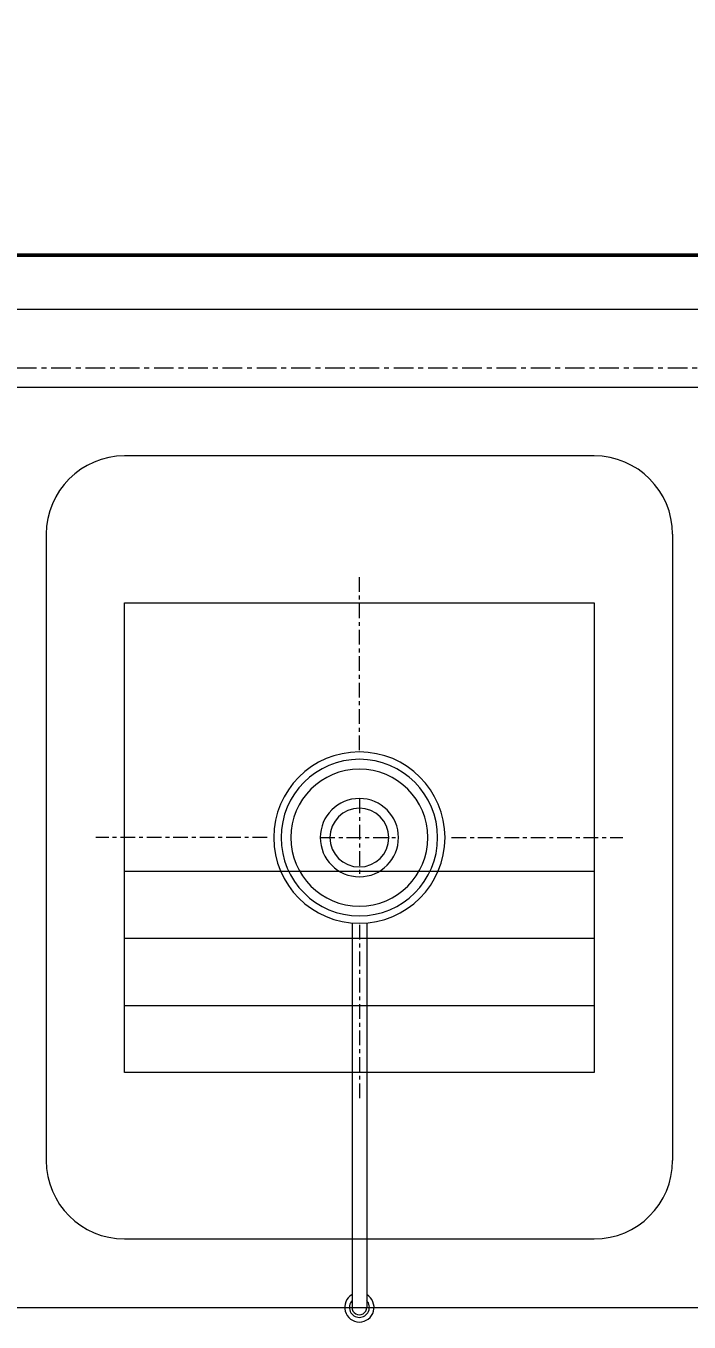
# Model space of a CAD drawing. Header units: inches. Extents: x -1548 to 1644, y -860 to 924.
# Drawn here: x -921.52 to -904.58, y 473.12 to 506.23 of the extents above; entities that cross this region are included whole.
import ezdxf

# ---------------------------------------------------------------- set-up
doc = ezdxf.new("R2010")
doc.units = ezdxf.units.IN
doc.header["$MEASUREMENT"] = 0
doc.linetypes.add('Center', pattern=[0.609375, 0.375, -0.078125, 0.078125, -0.078125])
doc.linetypes.add('Grid Line', pattern=[0.875, 0.5, -0.125, 0.125, -0.125])
for name, color, linetype, lineweight in [('A-ANNO-DIMS', 211, 'Continuous', 9), ('A-ANNO-DIMS-96', 211, 'Continuous', 9), ('A-FDSQ', 13, 'Continuous', 9), ('A-WALL', 113, 'Continuous', 13), ('P-SANR-FIXT', 6, 'Continuous', 9), ('S-GRID', 1, 'Continuous', 9)]:
    doc.layers.add(name, color=color, linetype=linetype, lineweight=lineweight)
doc.styles.add('Trebuchet MS', font='trebuc.ttf', dxfattribs={"width": 0.8, "height": 9})
doc.dimstyles.new('Linear_-_3_32__Trebuchet_MS', dxfattribs={"dimscale": 12, "dimtxt": 9.278558, "dimasz": 0.375, "dimexe": 0.5, "dimexo": 0.5, "dimgap": 0.125, "dimtad": 1, "dimdec": 4, "dimrnd": 0.0625, "dimzin": 3, "dimdsep": 46, "dimlunit": 4, "dimtxsty": 'Trebuchet MS', "dimblk1": 'OBLIQUE', "dimblk2": 'OBLIQUE', "dimsah": 1, "dimcen": 0.09, "dimdle": 0.375, "dimazin": 0, "dimtfac": 1, "dimtdec": 4, "dimtix": 1, "dimtmove": 0, "dimatfit": 3, "dimfxl": 1, "dimtvp": 1, "dimfrac": 2, "dimtolj": 1, "dimtzin": 0, "dimarcsym": 2})

# ---------------------------------------------------------------- blocks, each defined once
blk = doc.blocks.new('Sink-3 Basin - 91_ Width-1106534-L1')
at = {"layer": 'P-SANR-FIXT'}
for p, q in [((-68.632, 10.842), (18.368, 10.842)), ((16.868, 8.842), (-67.132, 8.842)), ((-36.632, 7.092), (-48.632, 7.092)), ((-50.632, 5.092), (-50.632, -10.908)), ((-34.632, 5.092), (-34.632, -10.908)), ((-48.632, -12.908), (-36.632, -12.908)), ((-67.132, -14.658), (16.868, -14.658))]:
    blk.add_line(p, q, dxfattribs=at)
for centre, radius, start, end in [((-48.632, 5.092), 2, 90, 180), ((-36.632, 5.092), 2, 360, 90), ((-42.632, -2.658), 1, 0, 180), ((-42.632, -2.658), 1, 180, 360), ((-48.632, -10.908), 2, 180, 270), ((-36.632, -10.908), 2, 270, 360)]:
    blk.add_arc(centre, radius, start, end, dxfattribs=at)
blk = doc.blocks.new('Twist Waste - Twist Waste-1106551-L1')
at = {"layer": 'A-FDSQ'}
for p, q in [((4.367, -2), (14.187, -2)), ((4.367, -2.375), (14.187, -2.375))]:
    blk.add_line(p, q, dxfattribs=at)
for centre, radius, start, end in [((2.187, -2.188), 2.188, 360, 180), ((2.187, -2.188), 1.75, 360, 180), ((2.187, -2.188), 0.75, 360, 180), ((14.187, -2.188), 0.375, 360, 150), ((14.187, -2.188), 0.256, 360, 132.9588), ((2.187, -2.188), 2.188, 180, 360), ((2.187, -2.188), 1.75, 180, 360), ((2.187, -2.188), 0.75, 180, 360), ((14.187, -2.188), 0.375, 210, 360), ((14.187, -2.188), 0.256, 227.0412, 360), ((14.187, -2.188), 0.188, 270, 90)]:
    blk.add_arc(centre, radius, start, end, dxfattribs=at)
blk = doc.blocks.new('Plumb_Floor Sink - Partial Grate-1106553-L1')
at = {"layer": 'P-SANR-FIXT', "linetype": 'Center'}
for p, q in [((0, 2.231), (0, 6.731)), ((0, 1), (0, -1)), ((-2.354, 0), (-6.731, 0)), ((-1, 0), (1, 0)), ((2.354, 0), (6.731, 0)), ((0, -2.231), (0, -6.731))]:
    blk.add_line(p, q, dxfattribs=at)
at = {"layer": 'P-SANR-FIXT'}
for p, q in [((-6, -6), (-6, 6)), ((-6, 6), (6, 6)), ((6, 6), (6, -6)), ((6, -6), (-6, -6))]:
    blk.add_line(p, q, dxfattribs=at)
at = {"layer": 'P-SANR-FIXT', "lineweight": 13}
for p, q in [((-6, -0.857), (6, -0.857)), ((-6, -2.571), (6, -2.571)), ((-6, -4.286), (6, -4.286))]:
    blk.add_line(p, q, dxfattribs=at)
for start, end in [(0, 180), (180, 0)]:
    blk.add_arc((0, 0), 2, start, end, dxfattribs=at)
blk = doc.blocks.new('DIMBLOCK2-L1')
at = {"layer": 'A-ANNO-DIMS-96'}
for p, q in [((-1195.5, 792.488), (-1195.5, 798.488)), ((-774, 792.488), (-774, 798.488)), ((-1195.5, 792.488), (-774, 792.488)), ((-1195.5, 792.488), (-1195.5, 531)), ((-774, 792.488), (-774, 506.375))]:
    blk.add_line(p, q, dxfattribs=at)
at = {"layer": 'A-ANNO-DIMS-96', "lineweight": 70}
for p, q in [((-1195.5, 792.488), (-1193.25, 794.738)), ((-774, 792.488), (-771.75, 794.738)), ((-1195.5, 792.488), (-1197.75, 790.238)), ((-774, 792.488), (-776.25, 790.238))]:
    blk.add_line(p, q, dxfattribs=at)
at = {"layer": 'A-ANNO-DIMS-96', "color": 0, "insert": (-1006.767, 805.504), "char_height": 9, "width": 52.8406, "attachment_point": 1, "line_spacing_factor": 1.048425, "style": 'Trebuchet MS'}
blk.add_mtext('35\' - 1 1/2"', dxfattribs=at)
blk = doc.blocks.new('_Oblique')
at = {"color": 0, "linetype": 'ByBlock', "lineweight": -2}
blk.add_line((-0.5, -0.5), (0.5, 0.5), dxfattribs=at)

msp = doc.modelspace()

# ---------------------------------------------------------------- linework, layer by layer
at = {"layer": 'A-WALL', "lineweight": 50}
msp.add_line((-852, 500.375), (-1077.5, 500.375), dxfattribs=at)
at = {"layer": 'S-GRID', "linetype": 'Grid Line'}
msp.add_line((-1479.1199, 497.5), (1029.23722, 497.5), dxfattribs=at)

# ---------------------------------------------------------------- block references
at = {"layer": 'A-FDSQ', "rotation": 269.9999999999998}
msp.add_blockref('Twist Waste - Twist Waste-1106551-L1', (-910.8125, 487.6875), dxfattribs=at)
at = {"layer": 'P-SANR-FIXT'}
for name, p in [('Sink-3 Basin - 91_ Width-1106534-L1', (-870.36769, 488.15766)), ('Plumb_Floor Sink - Partial Grate-1106553-L1', (-913, 485.5))]:
    msp.add_blockref(name, p, dxfattribs=at)

# ---------------------------------------------------------------- dimensions: what is measured, and where the dimension line sits
at = {"layer": 'A-ANNO-DIMS'}
dim = msp.add_linear_dim(base=(-774, 792.48785), p1=(-1195.5, 525), p2=(-774, 500.375), dimstyle='Linear_-_3_32__Trebuchet_MS', override={"dimpost": '<>', "dimfxl": 422.218712}, dxfattribs=at)
dim.commit()
dim.dimension.update_dxf_attribs({"geometry": 'DIMBLOCK2-L1', "text_midpoint": (-984.75, 798.56664)})

doc.saveas('drawing.dxf')
